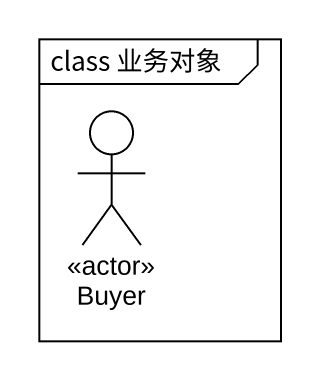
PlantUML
@startuml
mainframe class 业务对象
actor Buyer <<actor>>
@enduml
